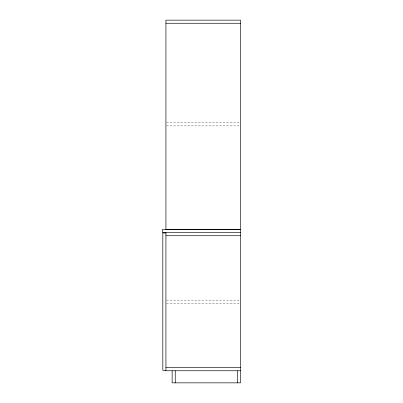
<?xml version="1.0" encoding="UTF-8"?>
<svg xmlns="http://www.w3.org/2000/svg" width="403" height="403" viewBox="0 0 403 403"><rect width="100%" height="100%" fill="white"/><g stroke="black" fill="none" stroke-linecap="round" stroke-linejoin="round"><path stroke-width="0.3" stroke-dasharray="2.02 1.51" d="M166.555 122.784L240.526 122.784M166.555 125.892L240.526 125.892M166.555 300.134L240.526 300.134M166.555 303.242L240.526 303.242"/><path stroke-width="0.6" d="M165.925 23.258L240.526 23.258M240.526 229.332L162.474 229.332L162.474 232.612L240.526 232.612M240.526 229.503L165.925 229.503L165.925 20.15L240.526 20.15L240.526 382.85L172.141 382.85L172.141 370.76M165.925 232.959L162.817 232.959L162.817 370.417L165.925 370.417M165.925 235.72L240.526 235.72M165.925 367.652L240.526 367.652M240.526 370.76L165.925 370.76L165.925 232.612M237.417 370.76L237.417 382.85M175.25 370.76L175.25 382.85"/></g></svg>
